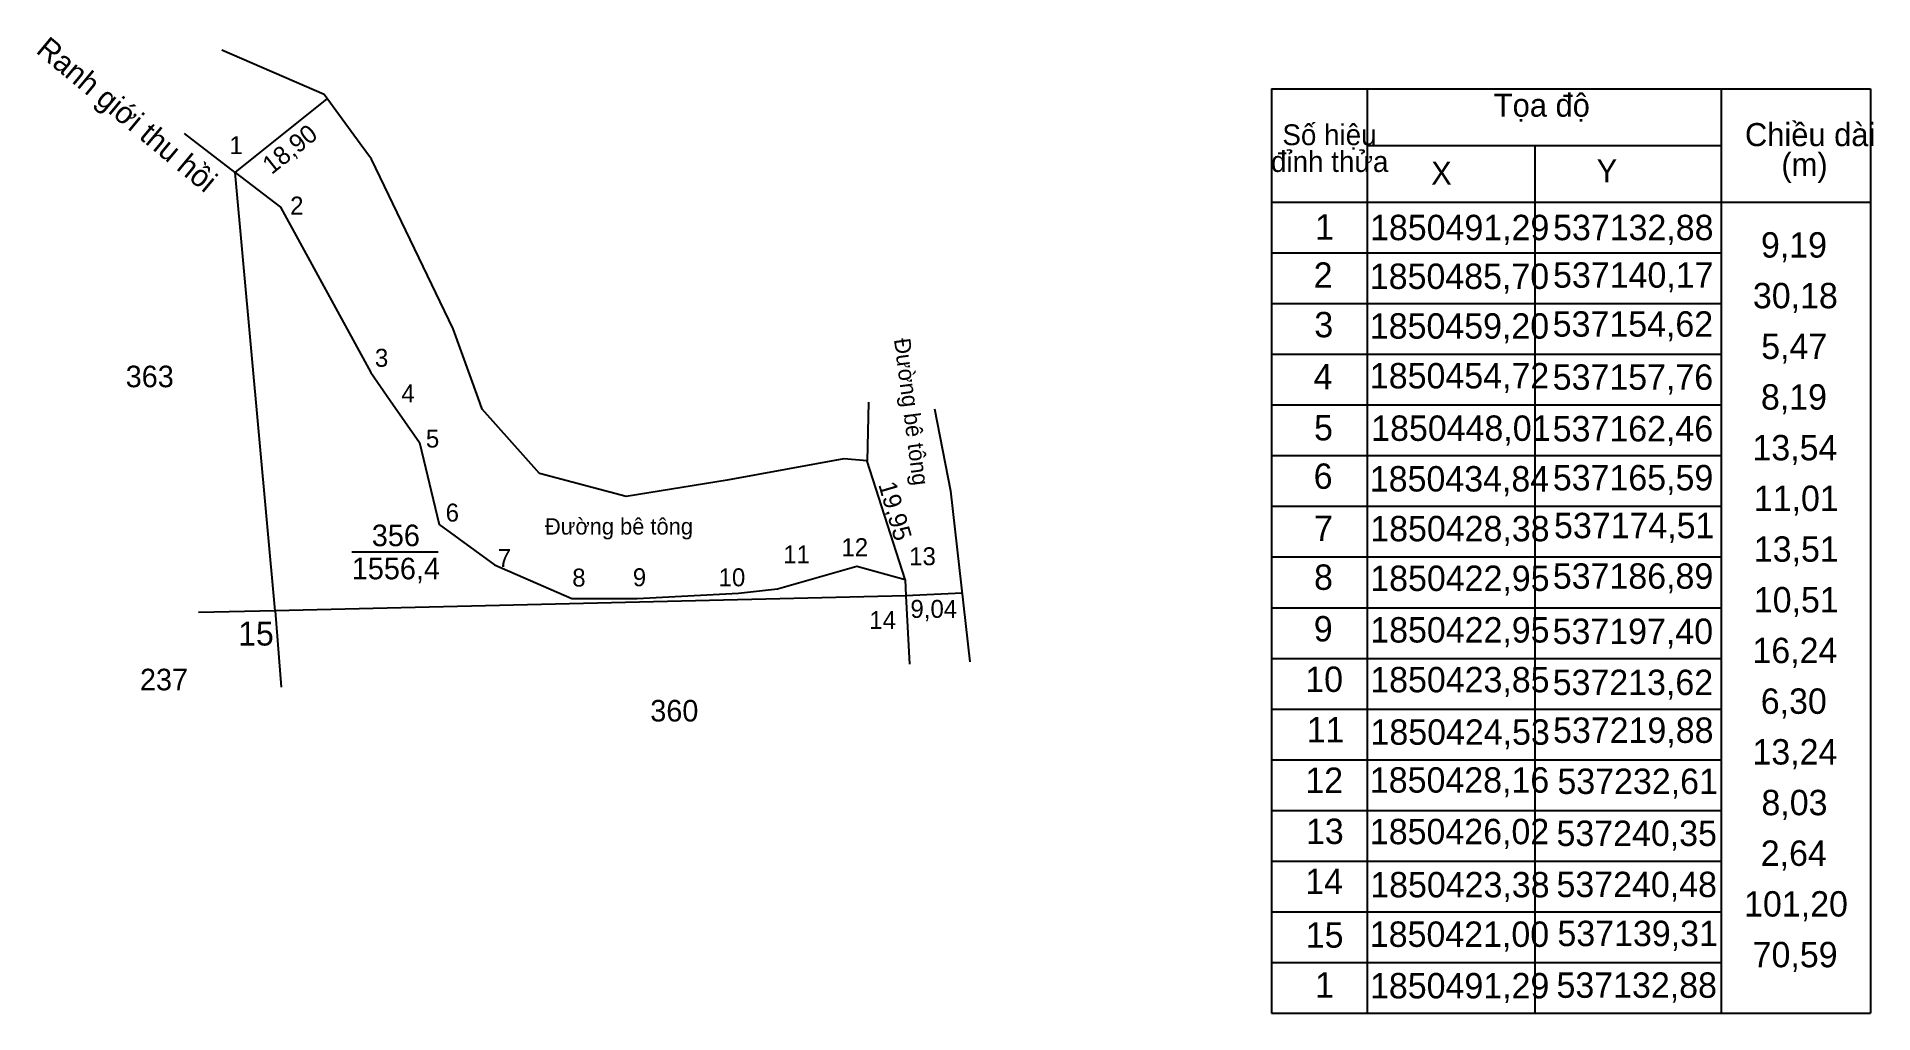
# Model space of a CAD drawing. Extents: x 537101 to 537396, y 1850356 to 1850513.
import ezdxf

# ---------------------------------------------------------------- set-up
doc = ezdxf.new("R2010")
doc.units = 0
doc.layers.add('Level 5', color=7, linetype='Continuous')

msp = doc.modelspace()

# ---------------------------------------------------------------- linework, layer by layer
at = {"layer": 'Level 5'}
for p, q in [((537132.88, 1850491.29), (537147.64, 1850503.09)), ((537299.14, 1850504.71), (537299.14, 1850356.47)), ((537299.14, 1850504.71), (537395.25, 1850504.71)), ((537314.49, 1850504.71), (537314.49, 1850356.47)), ((537371.35, 1850356.47), (537371.35, 1850504.71)), ((537395.25, 1850504.71), (537395.25, 1850356.47)), ((537132.88, 1850491.29), (537124.73, 1850497.54)), ((537154.73, 1850493.42), (537152.92, 1850495.89)), ((537167.87, 1850466.2), (537154.73, 1850493.42)), ((537314.49, 1850495.61), (537371.35, 1850495.61)), ((537341.39, 1850495.61), (537341.39, 1850356.47)), ((537299.14, 1850486.53), (537395.25, 1850486.53)), ((537299.14, 1850478.4), (537371.35, 1850478.4)), ((537299.14, 1850470.27), (537371.35, 1850470.27)), ((537171.85, 1850455.14), (537167.87, 1850466.2)), ((537299.14, 1850462.14), (537371.35, 1850462.14)), ((537172.49, 1850453.35), (537171.85, 1850455.14)), ((537181.73, 1850443.03), (537172.49, 1850453.35)), ((537234.49, 1850454.4), (537234.29, 1850445.03)), ((537234.48, 1850454.46), (537234.49, 1850454.4)), ((537299.14, 1850454.01), (537371.35, 1850454.01)), ((537230.52, 1850445.37), (537211.83, 1850441.93)), ((537234.29, 1850445.03), (537230.52, 1850445.37)), ((537240.35, 1850426.02), (537234.26, 1850445.02)), ((537299.14, 1850445.89), (537371.35, 1850445.89)), ((537195.62, 1850439.31), (537181.73, 1850443.03)), ((537211.83, 1850441.93), (537195.62, 1850439.31)), ((537299.14, 1850437.76), (537371.35, 1850437.76)), ((537151.59, 1850430.43), (537165.47, 1850430.43)), ((537299.14, 1850429.63), (537371.35, 1850429.63)), ((537249.51, 1850423.85), (537240.48, 1850423.38)), ((537240.48, 1850423.38), (537241.06, 1850412.45)), ((537139.31, 1850421), (537127.02, 1850420.71)), ((537139.31, 1850421), (537140.25, 1850408.74)), ((537299.14, 1850421.5), (537371.35, 1850421.5)), ((537299.14, 1850413.37), (537371.35, 1850413.37)), ((537299.14, 1850405.24), (537371.35, 1850405.24)), ((537299.14, 1850397.11), (537371.35, 1850397.11)), ((537299.14, 1850388.98), (537371.35, 1850388.98)), ((537299.14, 1850380.85), (537371.35, 1850380.85)), ((537299.14, 1850372.72), (537371.35, 1850372.72)), ((537299.14, 1850364.6), (537371.35, 1850364.6)), ((537299.14, 1850356.47), (537395.25, 1850356.47))]:
    msp.add_line(p, q, dxfattribs=at)
for points in [[(537152.92, 1850495.89), (537147.15, 1850503.77), (537130.76, 1850510.91)], [(537245.08, 1850453.41), (537247.64, 1850440.25), (537250.76, 1850412.82)]]:
    msp.add_lwpolyline(points, dxfattribs=at)
msp.add_lwpolyline([(537139.31, 1850421), (537132.88, 1850491.29), (537140.17, 1850485.7), (537154.62, 1850459.2), (537157.76, 1850454.72), (537162.46, 1850448.01), (537165.59, 1850434.84), (537174.51, 1850428.38), (537186.89, 1850422.95), (537197.4, 1850422.95), (537213.62, 1850423.85), (537219.88, 1850424.53), (537232.61, 1850428.16), (537240.35, 1850426.02), (537240.48, 1850423.38)], close=True, dxfattribs=at)

# ---------------------------------------------------------------- texts
for s, height, rotation, p in [('Ranh giới thu hồi', 3.4961, 320.2623, (537100.75, 1850510.61)), ('18,90', 2.913, 38.5394, (537138.73, 1850490.87)), ('Đường bê tông', 2.6221, 277.3984, (537238.57, 1850464.53)), ('19,95', 2.882, 286.2726, (537236.05, 1850441.25))]:
    msp.add_text(s, height=height, rotation=rotation, dxfattribs=at).set_placement(p)
for s, height, p in [('Tọa độ', 3.702, (537334.82, 1850500.23)), ('Số hiệu', 3.332, (537300.9, 1850495.67)), ('Chiều dài', 3.702, (537375.12, 1850495.51)), ('1', 2.88, (537131.96, 1850494.23)), ('đỉnh thửa', 3.332, (537299.07, 1850491.37)), ('Y', 3.7, (537351.32, 1850489.7)), ('(m)', 3.702, (537380.96, 1850490.73)), ('X', 3.7, (537324.77, 1850489.34)), ('2', 2.88, (537141.7, 1850484.54)), ('1', 4.07, (537306.13, 1850480.52)), ('1850491,29', 4.072, (537314.96, 1850480.43)), ('537132,88', 4.072, (537344.33, 1850480.43)), ('9,19', 4.072, (537377.68, 1850477.64)), ('2', 4.07, (537305.92, 1850472.8)), ('1850485,70', 4.072, (537314.93, 1850472.61)), ('537140,17', 4.072, (537344.33, 1850472.81)), ('30,18', 4.072, (537376.39, 1850469.51)), ('3', 4.07, (537306.02, 1850464.86)), ('1850459,20', 4.072, (537314.93, 1850464.64)), ('537154,62', 4.072, (537344.27, 1850464.96)), ('5,47', 4.072, (537377.72, 1850461.38)), ('3', 2.88, (537155.3, 1850460.13)), ('1850454,72', 4.072, (537314.94, 1850456.66)), ('363', 3.459, (537115.31, 1850456.85)), ('4', 4.07, (537305.91, 1850456.51)), ('537157,76', 4.072, (537344.27, 1850456.44)), ('4', 2.88, (537159.55, 1850454.42)), ('8,19', 4.072, (537377.68, 1850453.26)), ('5', 4.07, (537305.98, 1850448.33)), ('1850448,01', 4.072, (537315.15, 1850448.25)), ('537162,46', 4.072, (537344.27, 1850448.17)), ('5', 2.88, (537163.48, 1850447.18)), ('13,54', 4.072, (537376.32, 1850445.13)), ('6', 4.07, (537305.92, 1850440.56)), ('1850434,84', 4.072, (537314.93, 1850440.13)), ('537165,59', 4.072, (537344.29, 1850440.32)), ('11,01', 4.072, (537376.54, 1850437)), ('6', 2.88, (537166.65, 1850435.31)), ('356', 3.459, (537154.8, 1850431.36)), ('Đường bê tông', 2.6221, (537182.58, 1850433.23)), ('7', 4.07, (537305.98, 1850432.21)), ('1850428,38', 4.072, (537315, 1850432.15)), ('537174,51', 4.072, (537344.48, 1850432.64)), ('11', 2.882, (537220.82, 1850428.61)), ('12', 2.882, (537230.14, 1850429.76)), ('13,51', 4.072, (537376.54, 1850428.87)), ('1556,4', 3.459, (537151.59, 1850426.05)), ('7', 2.88, (537175.01, 1850428.04)), ('13', 2.882, (537241.02, 1850428.31)), ('8', 4.07, (537305.98, 1850424.36)), ('537186,89', 4.072, (537344.29, 1850424.54)), ('8', 2.88, (537186.96, 1850424.89)), ('9', 2.88, (537196.68, 1850424.94)), ('10', 2.882, (537210.44, 1850424.93)), ('1850422,95', 4.072, (537315, 1850424.18)), ('9,04', 2.882, (537241.22, 1850419.87)), ('10,51', 4.072, (537376.54, 1850420.74)), ('14', 2.882, (537234.62, 1850418.07)), ('9', 4.07, (537305.94, 1850416.09)), ('1850422,95', 4.072, (537315, 1850415.91)), ('537197,40', 4.072, (537344.26, 1850415.68)), ('15', 3.843, (537133.36, 1850415.43)), ('16,24', 4.072, (537376.32, 1850412.61)), ('237', 3.459, (537117.6, 1850408.25)), ('10', 4.072, (537304.57, 1850407.99)), ('1850423,85', 4.072, (537315, 1850407.93)), ('537213,62', 4.072, (537344.27, 1850407.49)), ('6,30', 4.072, (537377.65, 1850404.48)), ('360', 3.459, (537199.48, 1850403.25)), ('11', 4.072, (537304.8, 1850399.89)), ('1850424,53', 4.072, (537315.04, 1850399.52)), ('537219,88', 4.072, (537344.33, 1850399.82)), ('13,24', 4.072, (537376.32, 1850396.35)), ('1850428,16', 4.072, (537314.94, 1850391.84)), ('12', 4.072, (537304.58, 1850391.79)), ('537232,61', 4.072, (537345.03, 1850391.63)), ('8,03', 4.072, (537377.76, 1850388.22)), ('13', 4.072, (537304.68, 1850383.61)), ('1850426,02', 4.072, (537314.94, 1850383.57)), ('537240,35', 4.072, (537344.88, 1850383.29)), ('2,64', 4.072, (537377.65, 1850380.1)), ('14', 4.072, (537304.57, 1850375.59)), ('1850423,38', 4.072, (537315, 1850375.05)), ('537240,48', 4.072, (537344.88, 1850375.09)), ('101,20', 4.072, (537374.98, 1850371.97)), ('15', 4.072, (537304.65, 1850366.98)), ('1850421,00', 4.072, (537314.93, 1850367.11)), ('537139,31', 4.072, (537345.03, 1850367.23)), ('70,59', 4.072, (537376.35, 1850363.84)), ('1', 4.07, (537306.13, 1850358.97)), ('1850491,29', 4.072, (537314.96, 1850358.85)), ('537132,88', 4.072, (537344.88, 1850358.94))]:
    msp.add_text(s, height=height, dxfattribs=at).set_placement(p)

doc.saveas('drawing.dxf')
